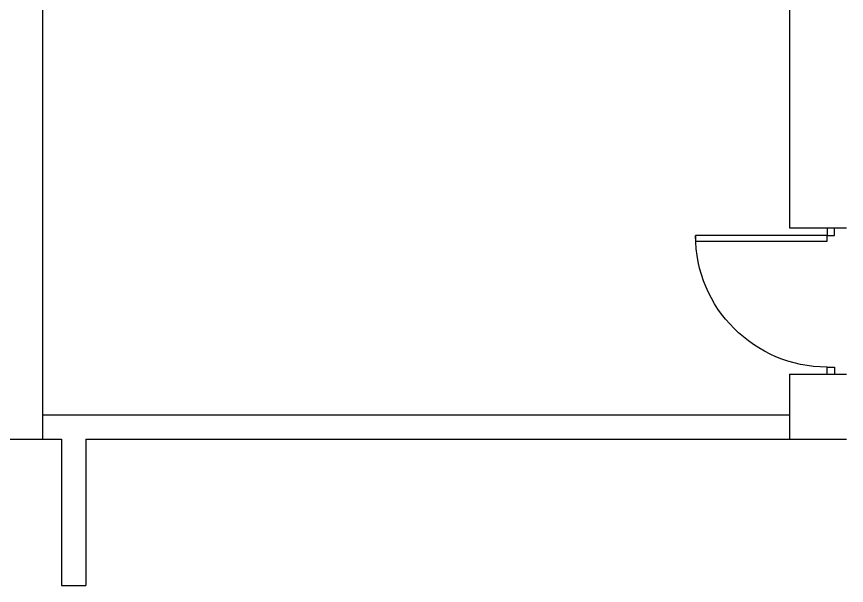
# Model space of a CAD drawing. Extents: x -211487 to 129179, y -113885 to 115281.
# Drawn here: x -51150 to -46041, y -90515 to -87015 of the extents above; entities that cross this region are included whole.
import ezdxf

# ---------------------------------------------------------------- set-up
doc = ezdxf.new("R2010")
doc.units = 0
doc.layers.get('0').update_dxf_attribs({"linetype": 'CONTINUOUS'})
for name, color, linetype in [('BLD-PART', 7, 'CONTINUOUS'), ('BLD-STRUCT', 7, 'CONTINUOUS'), ('DOOR', 7, 'CONTINUOUS')]:
    doc.layers.add(name, color=color, linetype=linetype)

# ---------------------------------------------------------------- blocks, each defined once
blk = doc.blocks.new('DOORX')
for p, q in [((0.05, 0), (0.05, 0.9)), ((0.05, 0.9), (0.09, 0.9)), ((0.09, 0.9), (0.09, 0)), ((0, 0), (0.05, 0)), ((0.09, 0), (0.05, 0)), ((0.05, 0), (0.05, -0.05)), ((0.05, -0.05), (0, -0.05)), ((0.95, 0), (0.95, -0.05)), ((1, 0), (0.95, 0)), ((0.95, -0.05), (1, -0.05))]:
    blk.add_line(p, q)
blk.add_arc((0.05, 0), 0.9, 0, 90)
blk = doc.blocks.new('STANDARD')
blk.add_blockref('DOORX', (0.5366, 0.2561))

msp = doc.modelspace()

# ---------------------------------------------------------------- linework, layer by layer
at = {"layer": 'BLD-PART'}
for p, q in [((-50991.3, -89464.7), (-46391.3, -89464.7)), ((-50991.3, -89614.7), (-50874, -89614.7)), ((-50874, -89614.7), (-50874, -90514.7)), ((-50724, -89614.7), (-50724, -90514.7)), ((-50724, -89614.7), (-46391.3, -89614.7)), ((-50874, -90514.7), (-50724, -90514.7))]:
    msp.add_line(p, q, dxfattribs=at)
at = {"layer": 'BLD-STRUCT'}
for p, q in [((-50991.3, -83864.7), (-50991.3, -89614.7)), ((-46391.3, -83864.7), (-46391.3, -88314.7)), ((-46391.3, -88314.7), (-46041.3, -88314.7)), ((-46391.3, -89214.7), (-46041.3, -89214.7)), ((-46391.3, -89214.7), (-46391.3, -89614.7)), ((-51341.3, -89614.7), (-50991.3, -89614.7)), ((-46391.3, -89614.7), (-46041.3, -89614.7))]:
    msp.add_line(p, q, dxfattribs=at)

# ---------------------------------------------------------------- block references
at = {"layer": 'DOOR', "xscale": -900, "yscale": 900, "zscale": 900, "rotation": 90}
msp.add_blockref('Standard', (-45929.7, -87833.2), dxfattribs=at)

doc.saveas('drawing.dxf')
